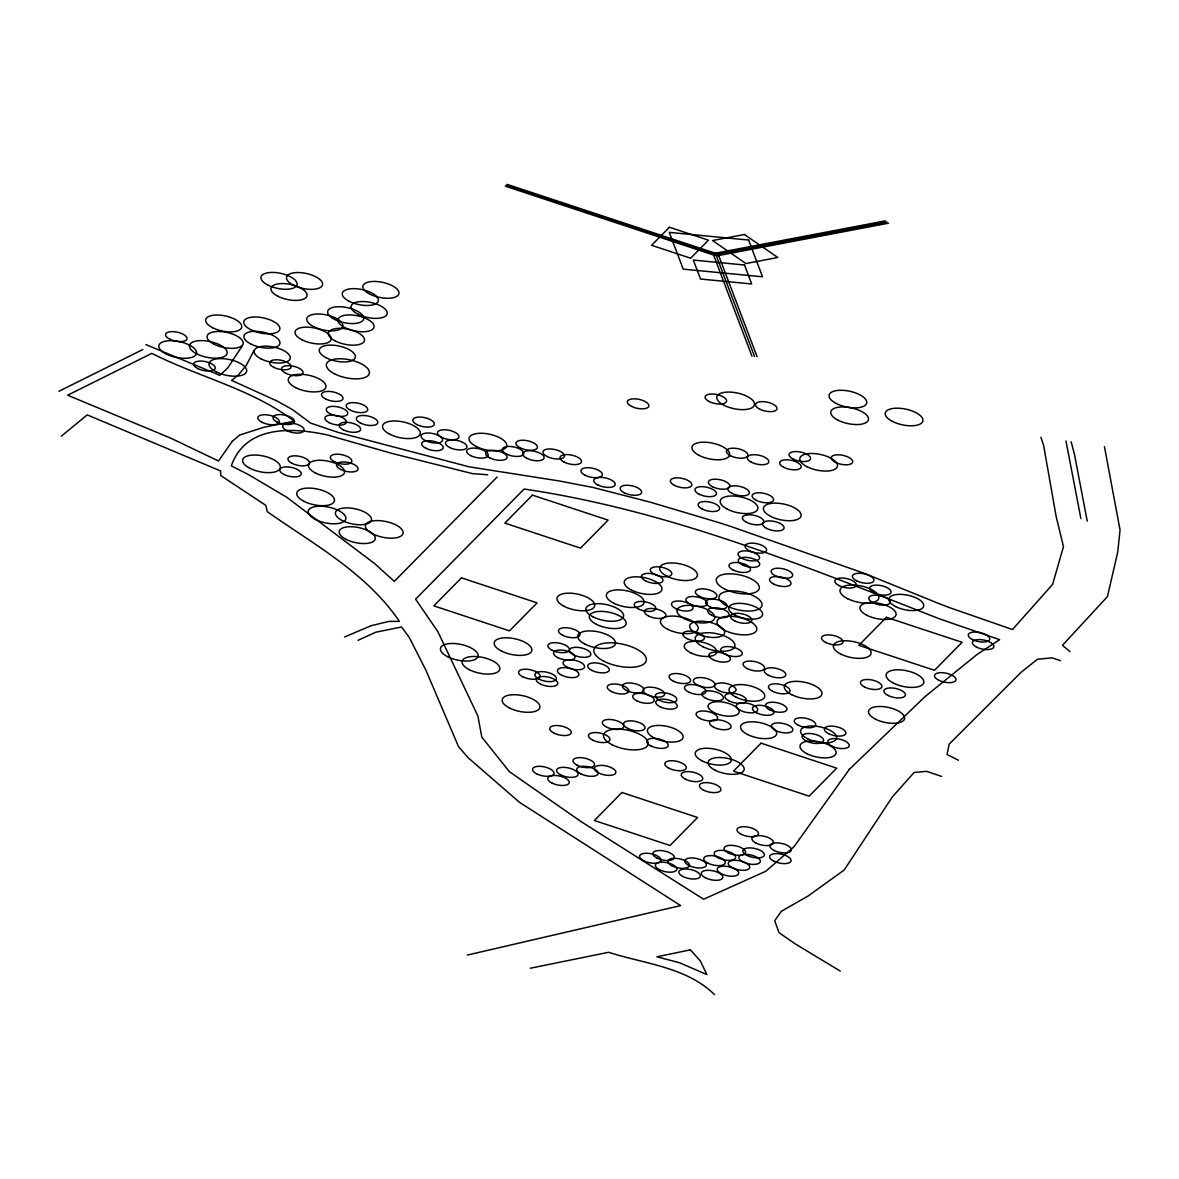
<?xml version="1.0" encoding="UTF-8"?>
<svg xmlns="http://www.w3.org/2000/svg" width="1179" height="1179" viewBox="0 0 1179 1179"><rect width="100%" height="100%" fill="white"/><g stroke="black" fill="none" stroke-linecap="round" stroke-linejoin="round"><path stroke-width="1.5" d="M254.133 350.355L246.367 365.239L238.497 374.834L231.585 380.375L277.242 401.096L292.554 409.658L310.681 423.114L338.019 432.369L469.154 466.825L559.185 480.958L592.963 487.458L650.042 502.107L720.001 522.945A495.902 207.224 11.9 0 1 733.647 527.455L863.809 573.156L936.509 602.587A406.298 169.776 11.9 0 0 949.537 607.642L1012.496 629.542L1052.611 584.371L1063.473 546.614L1056.148 516.505L1043.621 445.426L1040.91 437.306M242.167 346.051L227.68 367.995L219.839 375.335L145.857 344.577M497.125 477.023L394.331 581.365L374.229 563.267L286.585 497.155L247.988 474.326L231.305 465.882C245.763 424.661 293.114 427.402 327.733 435.066L391.737 453.355L472.646 473.663L487.575 474.754M61.337 436.186L87.231 414.89L220.606 470.966L220.709 475.505L265.864 505.393L267.235 511.642C313.997 544.536 366.625 573.038 399.401 621.407L389.026 621.377L371.017 625.74L344.592 636.984M58.95 391.266L142.851 349.544M357.989 640.3L375.924 632.165L401.582 626.977L409.231 637.426L425.973 670.32L458.572 746.72L468.107 757.714L519.541 802.368L680.666 905.605L467.238 955.093M530.299 968.224L608.644 952.293C644.294 963.803 686.561 967.045 714.533 994.634M714.238 253.441L885.311 220.871M506.189 185.28L715.904 254.59L886.976 222.02M717.569 255.74L888.642 223.17M507.073 184.366L716.788 253.691M505.29 186.179L715.005 255.489M1060.481 660.697L1052.081 657.853L1037.535 659.208L1020.867 672.487L949.213 744.111L946.988 754.442L958.424 760.234M941.594 776.416L926.62 771.346L914.093 772.481L892.385 796.886L844.223 869.984L807.983 896.084L781.353 911.308L774.736 920.725L779.01 932.663L795.486 944.055L840.288 971.083M1069.942 651.604L1062.5 645.311L1107.449 596.589L1117.736 552.052L1120.05 529.961L1104.443 446.649M718.453 254.841L757.095 356.721M715.904 254.59L754.545 356.471M713.339 254.34L751.981 356.22M1071.136 441.757L1074.364 453.841L1087.215 521.074M1065.978 440.99L1080.892 518.583M232.175 441.462L218.513 461.004L170.881 438.22L67.66 395.216L151.84 353.346C198.367 377.059 252.468 389.114 294.205 421.168L263.993 427.24L239.617 435.036L232.175 441.462M849.322 769.371L793.924 846.831L765.805 871.252L703.627 899.253L581.247 821.719L509.372 771.655L481.813 737.096L477.893 716.007L437.94 631.826L415.612 599.168L524.11 489.034C664.396 509.755 797.387 563.017 928.654 614.613A364.252 152.209 11.9 0 0 940.842 619.314L999.674 639.681L976.905 654.61L925.102 696.553L849.322 769.371M669.407 227.252L651.604 245.306L690.658 258.216L708.446 240.148L669.407 227.252M532.451 495.121L504.863 523.122L580.51 548.132L608.099 520.131L532.451 495.121M461.446 577.857L433.857 605.859L509.505 630.868L537.093 602.867L461.446 577.857M621.952 792.494L594.378 820.496L670.026 845.49L697.6 817.504L621.952 792.494M761.059 743.168L733.471 771.169L809.118 796.164L836.707 768.163L761.059 743.168M886.431 617.31L858.857 645.311L934.505 670.306L962.093 642.304L886.431 617.31M690.378 949.847L656.88 956.817L679.384 962.698L706.928 974.62L700.341 960.988L690.378 949.847M744.406 234.488L712.558 240.545L745.924 263.551L777.772 257.479L744.406 234.488M748.591 240.044L669.274 232.381L683.216 269.136L762.518 276.785L748.591 240.044M744.494 264.995L693.326 260.058L700.518 279.025L751.686 283.962L744.494 264.995M522.754 676.761A10.95 4.569 11.9 0 0 539.997 676.687A10.95 4.569 11.9 0 0 525.259 669.2A10.95 4.569 11.9 0 0 522.754 676.761M540.439 684.026A10.95 4.569 11.9 0 0 557.682 683.953A10.95 4.569 11.9 0 0 542.944 676.466A10.95 4.569 11.9 0 0 540.439 684.026M539.083 679.178A10.95 4.569 11.9 0 0 556.326 679.104A10.95 4.569 11.9 0 0 541.603 671.617A10.95 4.569 11.9 0 0 539.083 679.178M552.067 650.218A10.95 4.569 11.9 0 0 569.31 650.13A10.95 4.569 11.9 0 0 554.587 642.658A10.95 4.569 11.9 0 0 552.067 650.218M557.726 657.602A10.95 4.569 11.9 0 0 574.969 657.528A10.95 4.569 11.9 0 0 560.246 650.042A10.95 4.569 11.9 0 0 557.726 657.602M573.525 654.861A10.95 4.569 11.9 0 0 590.767 654.787A10.95 4.569 11.9 0 0 576.03 647.315A10.95 4.569 11.9 0 0 573.525 654.861M567.246 667.314A10.95 4.569 11.9 0 0 584.489 667.24A10.95 4.569 11.9 0 0 569.752 659.754A10.95 4.569 11.9 0 0 567.246 667.314M611.415 691.528A10.95 4.569 11.9 0 0 628.658 691.454A10.95 4.569 11.9 0 0 613.92 683.967A10.95 4.569 11.9 0 0 611.415 691.528M626.58 690.511A10.95 4.569 11.9 0 0 643.822 690.437A10.95 4.569 11.9 0 0 629.085 682.95A10.95 4.569 11.9 0 0 626.58 690.511M636.866 700.871A10.95 4.569 11.9 0 0 654.109 700.783A10.95 4.569 11.9 0 0 639.386 693.311A10.95 4.569 11.9 0 0 636.866 700.871M688.669 692.088A10.95 4.569 11.9 0 0 705.912 692.014A10.95 4.569 11.9 0 0 691.189 684.527A10.95 4.569 11.9 0 0 688.669 692.088M697.541 685.102A10.95 4.569 11.9 0 0 714.783 685.028A10.95 4.569 11.9 0 0 700.061 677.542A10.95 4.569 11.9 0 0 697.541 685.102M706.059 698.41A10.95 4.569 11.9 0 0 723.302 698.336A10.95 4.569 11.9 0 0 708.579 690.85A10.95 4.569 11.9 0 0 706.059 698.41M718.704 690.496A10.95 4.569 11.9 0 0 735.947 690.422A10.95 4.569 11.9 0 0 721.209 682.936A10.95 4.569 11.9 0 0 718.704 690.496M729.049 700.901A10.95 4.569 11.9 0 0 746.292 700.812A10.95 4.569 11.9 0 0 731.569 693.34A10.95 4.569 11.9 0 0 729.049 700.901M714.12 712.617A15.843 6.617 11.9 0 0 739.056 712.499A15.843 6.617 11.9 0 0 717.76 701.682A15.843 6.617 11.9 0 0 714.12 712.617M735.947 697.128A18.201 7.605 11.9 0 0 764.611 697.01A18.201 7.605 11.9 0 0 740.132 684.572A18.201 7.605 11.9 0 0 735.947 697.128M769.651 709.787A10.95 4.569 11.9 0 0 786.894 709.714A10.95 4.569 11.9 0 0 772.171 702.227A10.95 4.569 11.9 0 0 769.651 709.787M690.614 652.753A16.55 6.912 11.9 0 0 716.685 652.635A16.55 6.912 11.9 0 0 694.416 641.317A16.55 6.912 11.9 0 0 690.614 652.753M713.074 659.65A10.95 4.569 11.9 0 0 730.317 659.577A10.95 4.569 11.9 0 0 715.579 652.09A10.95 4.569 11.9 0 0 713.074 659.65M687.062 638.635A10.95 4.569 11.9 0 0 704.305 638.546A10.95 4.569 11.9 0 0 689.582 631.074A10.95 4.569 11.9 0 0 687.062 638.635M702.905 646.696A20.264 8.459 11.9 0 0 734.812 646.549A20.264 8.459 11.9 0 0 707.562 632.71A20.264 8.459 11.9 0 0 702.905 646.696M724.923 654.109A10.95 4.569 11.9 0 0 742.166 654.036A10.95 4.569 11.9 0 0 727.428 646.549A10.95 4.569 11.9 0 0 724.923 654.109M696.465 633.462A17.818 7.442 11.9 0 0 724.51 633.329A17.818 7.442 11.9 0 0 700.562 621.171A17.818 7.442 11.9 0 0 696.465 633.462M724.672 630.293A20.294 8.489 11.9 0 0 756.653 630.146A20.294 8.489 11.9 0 0 729.344 616.278A20.294 8.489 11.9 0 0 724.672 630.293M711.792 615.246A10.95 4.569 11.9 0 0 729.035 615.173A10.95 4.569 11.9 0 0 714.312 607.686A10.95 4.569 11.9 0 0 711.792 615.246M734.591 620.847A10.95 4.569 11.9 0 0 751.834 620.773A10.95 4.569 11.9 0 0 737.111 613.286A10.95 4.569 11.9 0 0 734.591 620.847M735.269 615.261A17.272 7.221 11.9 0 0 762.459 615.143A17.272 7.221 11.9 0 0 739.233 603.339A17.272 7.221 11.9 0 0 735.269 615.261M727.296 606.109A21.944 9.167 11.9 0 0 761.84 605.962A21.944 9.167 11.9 0 0 732.336 590.959A21.944 9.167 11.9 0 0 727.296 606.109M613.655 603.162A19.218 8.032 11.9 0 0 643.926 603.014A19.218 8.032 11.9 0 0 618.076 589.883A19.218 8.032 11.9 0 0 613.655 603.162M645.65 580.938A10.95 4.569 11.9 0 0 662.893 580.864A10.95 4.569 11.9 0 0 648.17 573.377A10.95 4.569 11.9 0 0 645.65 580.938M654.478 574.35A10.95 4.569 11.9 0 0 671.721 574.276A10.95 4.569 11.9 0 0 656.998 566.79A10.95 4.569 11.9 0 0 654.478 574.35M596.427 624.339A18.79 7.855 11.9 0 0 626.005 624.207A18.79 7.855 11.9 0 0 600.745 611.37A18.79 7.855 11.9 0 0 596.427 624.339M603.987 661.286A26.763 11.186 11.9 0 0 646.136 661.095A26.763 11.186 11.9 0 0 610.147 642.806A26.763 11.186 11.9 0 0 603.987 661.286M775.531 730.464A10.95 4.569 11.9 0 0 792.774 730.39A10.95 4.569 11.9 0 0 778.037 722.904A10.95 4.569 11.9 0 0 775.531 730.464M798.419 725.321A10.95 4.569 11.9 0 0 815.662 725.232A10.95 4.569 11.9 0 0 800.924 717.76A10.95 4.569 11.9 0 0 798.419 725.321M806.289 741.016A10.95 4.569 11.9 0 0 823.531 740.943A10.95 4.569 11.9 0 0 808.809 733.456A10.95 4.569 11.9 0 0 806.289 741.016M828.542 733.662A10.95 4.569 11.9 0 0 845.785 733.589A10.95 4.569 11.9 0 0 831.062 726.102A10.95 4.569 11.9 0 0 828.542 733.662M831.858 746.13A10.95 4.569 11.9 0 0 849.101 746.056A10.95 4.569 11.9 0 0 834.364 738.57A10.95 4.569 11.9 0 0 831.858 746.13M839.021 585.565A10.95 4.569 11.9 0 0 856.263 585.491A10.95 4.569 11.9 0 0 841.526 578.005A10.95 4.569 11.9 0 0 839.021 585.565M856.602 580.82A10.95 4.569 11.9 0 0 873.845 580.746A10.95 4.569 11.9 0 0 859.123 573.259A10.95 4.569 11.9 0 0 856.602 580.82M847.524 598.652A19.792 8.268 11.9 0 0 878.694 598.519A19.792 8.268 11.9 0 0 852.063 584.99A19.792 8.268 11.9 0 0 847.524 598.652M873.786 592.683A10.95 4.569 11.9 0 0 891.029 592.595A10.95 4.569 11.9 0 0 876.306 585.123A10.95 4.569 11.9 0 0 873.786 592.683M866.963 615.32A18.407 7.693 11.9 0 0 895.937 615.187A18.407 7.693 11.9 0 0 871.178 602.602A18.407 7.693 11.9 0 0 866.963 615.32M895.657 606.596A17.744 7.413 11.9 0 0 923.614 606.478A17.744 7.413 11.9 0 0 899.739 594.349A17.744 7.413 11.9 0 0 895.657 606.596M612.196 744.789A22.755 9.506 11.9 0 0 648.023 744.627A22.755 9.506 11.9 0 0 617.428 729.079A22.755 9.506 11.9 0 0 612.196 744.789M654.33 737.98A18.201 7.605 11.9 0 0 682.995 737.862A18.201 7.605 11.9 0 0 658.516 725.424A18.201 7.605 11.9 0 0 654.33 737.98M702.316 509.077A10.95 4.569 11.9 0 0 719.558 509.004A10.95 4.569 11.9 0 0 704.836 501.517A10.95 4.569 11.9 0 0 702.316 509.077M732.012 493.382A10.95 4.569 11.9 0 0 749.254 493.308A10.95 4.569 11.9 0 0 734.517 485.822A10.95 4.569 11.9 0 0 732.012 493.382M746.558 522.341A10.95 4.569 11.9 0 0 763.8 522.268A10.95 4.569 11.9 0 0 749.078 514.781A10.95 4.569 11.9 0 0 746.558 522.341M727.487 509.254A19.218 8.032 11.9 0 0 757.758 509.107A19.218 8.032 11.9 0 0 731.894 495.976A19.218 8.032 11.9 0 0 727.487 509.254M770.698 516.402A19.218 8.032 11.9 0 0 800.968 516.269A19.218 8.032 11.9 0 0 775.119 503.138A19.218 8.032 11.9 0 0 770.698 516.402M304.035 501.355A19.218 8.032 11.9 0 0 334.305 501.222A19.218 8.032 11.9 0 0 308.456 488.091A19.218 8.032 11.9 0 0 304.035 501.355M315.441 519.467A19.218 8.032 11.9 0 0 345.712 519.335A19.218 8.032 11.9 0 0 319.863 506.204A19.218 8.032 11.9 0 0 315.441 519.467M372.711 533.851A19.218 8.032 11.9 0 0 402.982 533.719A19.218 8.032 11.9 0 0 377.118 520.573A19.218 8.032 11.9 0 0 372.711 533.851M295.546 387.582A19.218 8.032 11.9 0 0 325.817 387.449A19.218 8.032 11.9 0 0 299.952 374.318A19.218 8.032 11.9 0 0 295.546 387.582M756.284 500.323A10.95 4.569 11.9 0 0 773.527 500.25A10.95 4.569 11.9 0 0 758.804 492.763A10.95 4.569 11.9 0 0 756.284 500.323M712.529 486.735A10.95 4.569 11.9 0 0 729.772 486.662A10.95 4.569 11.9 0 0 715.034 479.175A10.95 4.569 11.9 0 0 712.529 486.735M674.521 485.409A10.95 4.569 11.9 0 0 691.764 485.321A10.95 4.569 11.9 0 0 677.026 477.849A10.95 4.569 11.9 0 0 674.521 485.409M699.118 494.207A10.95 4.569 11.9 0 0 716.36 494.134A10.95 4.569 11.9 0 0 701.638 486.647A10.95 4.569 11.9 0 0 699.118 494.207M360.494 423.04A10.95 4.569 11.9 0 0 377.737 422.952A10.95 4.569 11.9 0 0 362.999 415.48A10.95 4.569 11.9 0 0 360.494 423.04M325.684 398.974A10.95 4.569 11.9 0 0 342.927 398.885A10.95 4.569 11.9 0 0 328.189 391.413A10.95 4.569 11.9 0 0 325.684 398.974M330.459 413.947A10.95 4.569 11.9 0 0 347.702 413.873A10.95 4.569 11.9 0 0 332.964 406.387A10.95 4.569 11.9 0 0 330.459 413.947M350.384 410.174A10.95 4.569 11.9 0 0 367.627 410.1A10.95 4.569 11.9 0 0 352.904 402.614A10.95 4.569 11.9 0 0 350.384 410.174M425.265 440.548A10.95 4.569 11.9 0 0 442.508 440.474A10.95 4.569 11.9 0 0 427.785 432.988A10.95 4.569 11.9 0 0 425.265 440.548M416.998 424.632A10.95 4.569 11.9 0 0 434.24 424.558A10.95 4.569 11.9 0 0 419.518 417.071A10.95 4.569 11.9 0 0 416.998 424.632M470.819 455.654A10.95 4.569 11.9 0 0 488.062 455.58A10.95 4.569 11.9 0 0 473.339 448.094A10.95 4.569 11.9 0 0 470.819 455.654M520.116 447.799A10.95 4.569 11.9 0 0 537.359 447.725A10.95 4.569 11.9 0 0 522.636 440.239A10.95 4.569 11.9 0 0 520.116 447.799M564.166 462.124A10.95 4.569 11.9 0 0 581.409 462.05A10.95 4.569 11.9 0 0 566.686 454.563A10.95 4.569 11.9 0 0 564.166 462.124M585.093 475.24A10.95 4.569 11.9 0 0 602.336 475.166A10.95 4.569 11.9 0 0 587.614 467.68A10.95 4.569 11.9 0 0 585.093 475.24M597.9 484.952A10.95 4.569 11.9 0 0 615.143 484.864A10.95 4.569 11.9 0 0 600.42 477.392A10.95 4.569 11.9 0 0 597.9 484.952M624.325 492.807A10.95 4.569 11.9 0 0 641.568 492.734A10.95 4.569 11.9 0 0 626.845 485.247A10.95 4.569 11.9 0 0 624.325 492.807M476.331 446.532A19.218 8.032 11.9 0 0 506.602 446.399A19.218 8.032 11.9 0 0 480.752 433.268A19.218 8.032 11.9 0 0 476.331 446.532M389.836 434.255A19.218 8.032 11.9 0 0 420.107 434.108A19.218 8.032 11.9 0 0 394.258 420.977A19.218 8.032 11.9 0 0 389.836 434.255M249.919 468.314A19.218 8.032 11.9 0 0 280.189 468.181A19.218 8.032 11.9 0 0 254.34 455.035A19.218 8.032 11.9 0 0 249.919 468.314M684.292 618.621A19.218 8.032 11.9 0 0 714.562 618.489A19.218 8.032 11.9 0 0 688.713 605.343A19.218 8.032 11.9 0 0 684.292 618.621M667.771 629.335A19.218 8.032 11.9 0 0 698.042 629.203A19.218 8.032 11.9 0 0 672.192 616.057A19.218 8.032 11.9 0 0 667.771 629.335M840.671 654.021A19.218 8.032 11.9 0 0 870.942 653.888A19.218 8.032 11.9 0 0 845.078 640.757A19.218 8.032 11.9 0 0 840.671 654.021M893.387 683.083A19.218 8.032 11.9 0 0 923.658 682.95A19.218 8.032 11.9 0 0 897.794 669.805A19.218 8.032 11.9 0 0 893.387 683.083M509.446 707.975A19.218 8.032 11.9 0 0 539.717 707.842A19.218 8.032 11.9 0 0 513.867 694.711A19.218 8.032 11.9 0 0 509.446 707.975M469.419 669.746A19.218 8.032 11.9 0 0 499.69 669.613A19.218 8.032 11.9 0 0 473.84 656.467A19.218 8.032 11.9 0 0 469.419 669.746M631.517 590.075A19.218 8.032 11.9 0 0 661.787 589.942A19.218 8.032 11.9 0 0 635.923 576.811A19.218 8.032 11.9 0 0 631.517 590.075M773.675 584.062A10.95 4.569 11.9 0 0 790.917 583.973A10.95 4.569 11.9 0 0 776.18 576.502A10.95 4.569 11.9 0 0 773.675 584.062M775.34 575.779A10.95 4.569 11.9 0 0 792.583 575.706A10.95 4.569 11.9 0 0 777.845 568.219A10.95 4.569 11.9 0 0 775.34 575.779M749.269 550.696A10.95 4.569 11.9 0 0 766.512 550.622A10.95 4.569 11.9 0 0 751.789 543.136A10.95 4.569 11.9 0 0 749.269 550.696M742.239 558.419A10.95 4.569 11.9 0 0 759.482 558.345A10.95 4.569 11.9 0 0 744.76 550.858A10.95 4.569 11.9 0 0 742.239 558.419M733.191 570.017A10.95 4.569 11.9 0 0 750.433 569.943A10.95 4.569 11.9 0 0 735.711 562.457A10.95 4.569 11.9 0 0 733.191 570.017M791.581 694.608A19.218 8.032 11.9 0 0 821.851 694.475A19.218 8.032 11.9 0 0 795.987 681.344A19.218 8.032 11.9 0 0 791.581 694.608M772.687 691.351A10.95 4.569 11.9 0 0 789.93 691.277A10.95 4.569 11.9 0 0 775.207 683.791A10.95 4.569 11.9 0 0 772.687 691.351M747.235 668.581A10.95 4.569 11.9 0 0 764.478 668.508A10.95 4.569 11.9 0 0 749.741 661.021A10.95 4.569 11.9 0 0 747.235 668.581M768.502 675.331A10.95 4.569 11.9 0 0 785.745 675.258A10.95 4.569 11.9 0 0 771.007 667.771A10.95 4.569 11.9 0 0 768.502 675.331M825.698 642.452A10.95 4.569 11.9 0 0 842.941 642.378A10.95 4.569 11.9 0 0 828.218 634.891A10.95 4.569 11.9 0 0 825.698 642.452M666.99 576.222A19.218 8.032 11.9 0 0 697.261 576.089A19.218 8.032 11.9 0 0 671.411 562.943A19.218 8.032 11.9 0 0 666.99 576.222M675.67 608.556A10.95 4.569 11.9 0 0 692.913 608.482A10.95 4.569 11.9 0 0 678.19 600.995A10.95 4.569 11.9 0 0 675.67 608.556M690.098 604.061A10.95 4.569 11.9 0 0 707.341 603.987A10.95 4.569 11.9 0 0 692.618 596.5A10.95 4.569 11.9 0 0 690.098 604.061M699.515 596.382A10.95 4.569 11.9 0 0 716.758 596.309A10.95 4.569 11.9 0 0 702.021 588.837A10.95 4.569 11.9 0 0 699.515 596.382M709.758 606.684A10.95 4.569 11.9 0 0 727.001 606.61A10.95 4.569 11.9 0 0 712.278 599.124A10.95 4.569 11.9 0 0 709.758 606.684M638.414 608.983A10.95 4.569 11.9 0 0 655.657 608.909A10.95 4.569 11.9 0 0 640.934 601.423A10.95 4.569 11.9 0 0 638.414 608.983M648.612 616.013A10.95 4.569 11.9 0 0 665.855 615.924A10.95 4.569 11.9 0 0 651.132 608.452A10.95 4.569 11.9 0 0 648.612 616.013M564.314 606.448A19.218 8.032 11.9 0 0 594.584 606.301A19.218 8.032 11.9 0 0 568.735 593.17A19.218 8.032 11.9 0 0 564.314 606.448M593.17 616.912A19.218 8.032 11.9 0 0 623.44 616.779A19.218 8.032 11.9 0 0 597.576 603.648A19.218 8.032 11.9 0 0 593.17 616.912M501.443 651.059A19.218 8.032 11.9 0 0 531.714 650.926A19.218 8.032 11.9 0 0 505.865 637.795A19.218 8.032 11.9 0 0 501.443 651.059M447.696 656.732A19.218 8.032 11.9 0 0 477.967 656.6A19.218 8.032 11.9 0 0 452.117 643.469A19.218 8.032 11.9 0 0 447.696 656.732M585.079 644.191A19.218 8.032 11.9 0 0 615.35 644.058A19.218 8.032 11.9 0 0 589.5 630.912A19.218 8.032 11.9 0 0 585.079 644.191M562.692 635.26A10.95 4.569 11.9 0 0 579.935 635.186A10.95 4.569 11.9 0 0 565.198 627.7A10.95 4.569 11.9 0 0 562.692 635.26M700.282 718.556A10.95 4.569 11.9 0 0 717.525 718.483A10.95 4.569 11.9 0 0 702.802 710.996A10.95 4.569 11.9 0 0 700.282 718.556M591.917 670.424A10.95 4.569 11.9 0 0 609.16 670.35A10.95 4.569 11.9 0 0 594.437 662.863A10.95 4.569 11.9 0 0 591.917 670.424M536.71 773.866A10.95 4.569 11.9 0 0 553.953 773.792A10.95 4.569 11.9 0 0 539.23 766.306A10.95 4.569 11.9 0 0 536.71 773.866M551.919 783.033A10.95 4.569 11.9 0 0 569.162 782.959A10.95 4.569 11.9 0 0 554.439 775.473A10.95 4.569 11.9 0 0 551.919 783.033M577.194 765.2A10.95 4.569 11.9 0 0 594.437 765.127A10.95 4.569 11.9 0 0 579.7 757.64A10.95 4.569 11.9 0 0 577.194 765.2M580.908 773.866A10.95 4.569 11.9 0 0 598.151 773.778A10.95 4.569 11.9 0 0 583.428 766.306A10.95 4.569 11.9 0 0 580.908 773.866M598.549 772.938A10.95 4.569 11.9 0 0 615.792 772.849A10.95 4.569 11.9 0 0 601.054 765.377A10.95 4.569 11.9 0 0 598.549 772.938M262.018 422.288A10.95 4.569 11.9 0 0 279.261 422.215A10.95 4.569 11.9 0 0 264.538 414.728A10.95 4.569 11.9 0 0 262.018 422.288M277.227 422.126A10.95 4.569 11.9 0 0 294.47 422.038A10.95 4.569 11.9 0 0 279.747 414.566A10.95 4.569 11.9 0 0 277.227 422.126M286.806 430.6A10.95 4.569 11.9 0 0 304.049 430.512A10.95 4.569 11.9 0 0 289.327 423.04A10.95 4.569 11.9 0 0 286.806 430.6M197.91 368.614A10.95 4.569 11.9 0 0 215.153 368.541A10.95 4.569 11.9 0 0 200.43 361.054A10.95 4.569 11.9 0 0 197.91 368.614M169.702 339.169A10.95 4.569 11.9 0 0 186.945 339.095A10.95 4.569 11.9 0 0 172.222 331.608A10.95 4.569 11.9 0 0 169.702 339.169M166.151 353.965A19.218 8.032 11.9 0 0 196.421 353.833A19.218 8.032 11.9 0 0 170.557 340.687A19.218 8.032 11.9 0 0 166.151 353.965M196.76 353.862A19.218 8.032 11.9 0 0 227.031 353.729A19.218 8.032 11.9 0 0 201.167 340.584A19.218 8.032 11.9 0 0 196.76 353.862M216.273 371.857A19.218 8.032 11.9 0 0 246.544 371.724A19.218 8.032 11.9 0 0 220.694 358.593A19.218 8.032 11.9 0 0 216.273 371.857M807.541 738.702A18.407 7.693 11.9 0 0 836.53 738.57A18.407 7.693 11.9 0 0 811.771 725.999A18.407 7.693 11.9 0 0 807.541 738.702M875.496 719.175A18.407 7.693 11.9 0 0 904.485 719.043A18.407 7.693 11.9 0 0 879.726 706.472A18.407 7.693 11.9 0 0 875.496 719.175M302.045 339.832A18.407 7.693 11.9 0 0 331.019 339.714A18.407 7.693 11.9 0 0 306.275 327.128A18.407 7.693 11.9 0 0 302.045 339.832M326.259 357.812A18.407 7.693 11.9 0 0 355.247 357.679A18.407 7.693 11.9 0 0 330.488 345.108A18.407 7.693 11.9 0 0 326.259 357.812M335.367 341.026A18.407 7.693 11.9 0 0 364.355 340.893A18.407 7.693 11.9 0 0 339.596 328.322A18.407 7.693 11.9 0 0 335.367 341.026M313.717 326.701A18.407 7.693 11.9 0 0 342.706 326.568A18.407 7.693 11.9 0 0 317.947 313.997A18.407 7.693 11.9 0 0 313.717 326.701M344.946 327.615A18.407 7.693 11.9 0 0 373.935 327.497A18.407 7.693 11.9 0 0 349.176 314.911A18.407 7.693 11.9 0 0 344.946 327.615M334.6 319.421A18.407 7.693 11.9 0 0 363.589 319.288A18.407 7.693 11.9 0 0 338.83 306.717A18.407 7.693 11.9 0 0 334.6 319.421M358.077 314.248A18.407 7.693 11.9 0 0 387.051 314.115A18.407 7.693 11.9 0 0 362.307 301.544A18.407 7.693 11.9 0 0 358.077 314.248M349.249 301.338A18.407 7.693 11.9 0 0 378.238 301.205A18.407 7.693 11.9 0 0 353.479 288.634A18.407 7.693 11.9 0 0 349.249 301.338M369.852 294.131A18.407 7.693 11.9 0 0 398.841 293.998A18.407 7.693 11.9 0 0 374.082 281.427A18.407 7.693 11.9 0 0 369.852 294.131M747.56 734.502A18.407 7.693 11.9 0 0 776.534 734.37A18.407 7.693 11.9 0 0 751.789 721.784A18.407 7.693 11.9 0 0 747.56 734.502M806.981 753.735A18.407 7.693 11.9 0 0 835.97 753.602A18.407 7.693 11.9 0 0 811.211 741.031A18.407 7.693 11.9 0 0 806.981 753.735M702.227 760.956A18.407 7.693 11.9 0 0 731.201 760.823A18.407 7.693 11.9 0 0 706.457 748.252A18.407 7.693 11.9 0 0 702.227 760.956M715.063 770.196A18.407 7.693 11.9 0 0 744.037 770.064A18.407 7.693 11.9 0 0 719.278 757.493A18.407 7.693 11.9 0 0 715.063 770.196M972.424 639.578A10.95 4.569 11.9 0 0 989.667 639.504A10.95 4.569 11.9 0 0 974.945 632.018A10.95 4.569 11.9 0 0 972.424 639.578M976.566 647.124A10.95 4.569 11.9 0 0 993.809 647.05A10.95 4.569 11.9 0 0 979.086 639.563A10.95 4.569 11.9 0 0 976.566 647.124M872.946 602.675A10.95 4.569 11.9 0 0 890.189 602.602A10.95 4.569 11.9 0 0 875.452 595.115A10.95 4.569 11.9 0 0 872.946 602.675M766.748 528.457A10.95 4.569 11.9 0 0 784.006 528.384A10.95 4.569 11.9 0 0 769.268 520.897A10.95 4.569 11.9 0 0 766.748 528.457M547.13 456.509A10.95 4.569 11.9 0 0 564.373 456.435A10.95 4.569 11.9 0 0 549.65 448.948A10.95 4.569 11.9 0 0 547.13 456.509M526.807 458.292A10.95 4.569 11.9 0 0 544.05 458.204A10.95 4.569 11.9 0 0 529.327 450.732A10.95 4.569 11.9 0 0 526.807 458.292M489.786 457.865A10.95 4.569 11.9 0 0 507.029 457.791A10.95 4.569 11.9 0 0 492.306 450.304A10.95 4.569 11.9 0 0 489.786 457.865M506.454 454.003A10.95 4.569 11.9 0 0 523.697 453.93A10.95 4.569 11.9 0 0 508.974 446.443A10.95 4.569 11.9 0 0 506.454 454.003M441.653 437.335A10.95 4.569 11.9 0 0 458.896 437.262A10.95 4.569 11.9 0 0 444.174 429.775A10.95 4.569 11.9 0 0 441.653 437.335M449.641 447.489A10.95 4.569 11.9 0 0 466.884 447.416A10.95 4.569 11.9 0 0 452.147 439.929A10.95 4.569 11.9 0 0 449.641 447.489M425.87 448.256A10.95 4.569 11.9 0 0 443.112 448.167A10.95 4.569 11.9 0 0 428.375 440.695A10.95 4.569 11.9 0 0 425.87 448.256M343.325 429.834A10.95 4.569 11.9 0 0 360.568 429.76A10.95 4.569 11.9 0 0 345.845 422.274A10.95 4.569 11.9 0 0 343.325 429.834M329.088 422.627A10.95 4.569 11.9 0 0 346.331 422.554A10.95 4.569 11.9 0 0 331.594 415.067A10.95 4.569 11.9 0 0 329.088 422.627M285.731 373.227A10.95 4.569 11.9 0 0 302.974 373.153A10.95 4.569 11.9 0 0 288.251 365.667A10.95 4.569 11.9 0 0 285.731 373.227M273.823 367.332A10.95 4.569 11.9 0 0 291.066 367.258A10.95 4.569 11.9 0 0 276.328 359.772A10.95 4.569 11.9 0 0 273.823 367.332M261.119 358.888A18.407 7.693 11.9 0 0 290.108 358.755A18.407 7.693 11.9 0 0 265.349 346.184A18.407 7.693 11.9 0 0 261.119 358.888M250.847 344.017A18.407 7.693 11.9 0 0 279.821 343.885A18.407 7.693 11.9 0 0 255.062 331.314A18.407 7.693 11.9 0 0 250.847 344.017M214.047 344.194A18.407 7.693 11.9 0 0 243.036 344.062A18.407 7.693 11.9 0 0 218.277 331.491A18.407 7.693 11.9 0 0 214.047 344.194M212.618 327.733A18.407 7.693 11.9 0 0 241.592 327.6A18.407 7.693 11.9 0 0 216.848 315.029A18.407 7.693 11.9 0 0 212.618 327.733M250.744 329.693A18.407 7.693 11.9 0 0 279.732 329.56A18.407 7.693 11.9 0 0 254.973 316.989A18.407 7.693 11.9 0 0 250.744 329.693M267.942 285.126A18.407 7.693 11.9 0 0 296.931 284.994A18.407 7.693 11.9 0 0 272.172 272.423A18.407 7.693 11.9 0 0 267.942 285.126M277.92 296.268A18.407 7.693 11.9 0 0 306.894 296.135A18.407 7.693 11.9 0 0 282.135 283.564A18.407 7.693 11.9 0 0 277.92 296.268M293.468 285.23A18.407 7.693 11.9 0 0 322.442 285.112A18.407 7.693 11.9 0 0 297.683 272.526A18.407 7.693 11.9 0 0 293.468 285.23M346.154 539.407A18.407 7.693 11.9 0 0 375.128 539.275A18.407 7.693 11.9 0 0 350.384 526.704A18.407 7.693 11.9 0 0 346.154 539.407M342.382 520.602A18.407 7.693 11.9 0 0 371.37 520.47A18.407 7.693 11.9 0 0 346.611 507.898A18.407 7.693 11.9 0 0 342.382 520.602M340.76 469.507A10.95 4.569 11.9 0 0 358.003 469.434A10.95 4.569 11.9 0 0 343.266 461.947A10.95 4.569 11.9 0 0 340.76 469.507M334.512 461.755A10.95 4.569 11.9 0 0 351.755 461.682A10.95 4.569 11.9 0 0 337.017 454.195A10.95 4.569 11.9 0 0 334.512 461.755M283.947 474.444A10.95 4.569 11.9 0 0 301.19 474.356A10.95 4.569 11.9 0 0 286.468 466.884A10.95 4.569 11.9 0 0 283.947 474.444M292.112 463.391A10.95 4.569 11.9 0 0 309.355 463.318A10.95 4.569 11.9 0 0 294.632 455.831A10.95 4.569 11.9 0 0 292.112 463.391M315.471 472.985A18.407 7.693 11.9 0 0 344.46 472.853A18.407 7.693 11.9 0 0 319.701 460.267A18.407 7.693 11.9 0 0 315.471 472.985M724.599 588.969A21.944 9.167 11.9 0 0 759.158 588.822A21.944 9.167 11.9 0 0 729.639 573.819A21.944 9.167 11.9 0 0 724.599 588.969M334.674 373.92A21.944 9.167 11.9 0 0 369.233 373.758A21.944 9.167 11.9 0 0 339.714 358.77A21.944 9.167 11.9 0 0 334.674 373.92M938.676 680.224A10.95 4.569 11.9 0 0 955.918 680.15A10.95 4.569 11.9 0 0 941.181 672.664A10.95 4.569 11.9 0 0 938.676 680.224M864.605 687.048A10.95 4.569 11.9 0 0 881.848 686.974A10.95 4.569 11.9 0 0 867.125 679.487A10.95 4.569 11.9 0 0 864.605 687.048M888.111 695.492A10.95 4.569 11.9 0 0 905.354 695.404A10.95 4.569 11.9 0 0 890.631 687.932A10.95 4.569 11.9 0 0 888.111 695.492M740.427 710.392A10.95 4.569 11.9 0 0 757.67 710.318A10.95 4.569 11.9 0 0 742.947 702.831A10.95 4.569 11.9 0 0 740.427 710.392M756.638 712.853A10.95 4.569 11.9 0 0 773.881 712.779A10.95 4.569 11.9 0 0 759.158 705.293A10.95 4.569 11.9 0 0 756.638 712.853M650.896 745.924A10.95 4.569 11.9 0 0 668.139 745.85A10.95 4.569 11.9 0 0 653.417 738.363A10.95 4.569 11.9 0 0 650.896 745.924M669.009 768.281A10.95 4.569 11.9 0 0 686.252 768.207A10.95 4.569 11.9 0 0 671.529 760.72A10.95 4.569 11.9 0 0 669.009 768.281M685.412 779.172A10.95 4.569 11.9 0 0 702.655 779.083A10.95 4.569 11.9 0 0 687.932 771.611A10.95 4.569 11.9 0 0 685.412 779.172M703.583 790.166A10.95 4.569 11.9 0 0 720.826 790.077A10.95 4.569 11.9 0 0 706.103 782.605A10.95 4.569 11.9 0 0 703.583 790.166M627.7 728.386A10.95 4.569 11.9 0 0 644.942 728.298A10.95 4.569 11.9 0 0 630.22 720.826A10.95 4.569 11.9 0 0 627.7 728.386M606.463 727.016A10.95 4.569 11.9 0 0 623.706 726.927A10.95 4.569 11.9 0 0 608.968 719.455A10.95 4.569 11.9 0 0 606.463 727.016M807.07 466.737A19.218 8.032 11.9 0 0 837.341 466.604A19.218 8.032 11.9 0 0 811.491 453.473A19.218 8.032 11.9 0 0 807.07 466.737M836.324 403.527A19.218 8.032 11.9 0 0 866.594 403.395A19.218 8.032 11.9 0 0 840.73 390.264A19.218 8.032 11.9 0 0 836.324 403.527M838.077 420.225A19.218 8.032 11.9 0 0 868.348 420.078A19.218 8.032 11.9 0 0 842.499 406.947A19.218 8.032 11.9 0 0 838.077 420.225M892.532 421.463A19.218 8.032 11.9 0 0 922.803 421.316A19.218 8.032 11.9 0 0 896.954 408.185A19.218 8.032 11.9 0 0 892.532 421.463M724.083 405.325A19.218 8.032 11.9 0 0 754.339 405.193A19.218 8.032 11.9 0 0 728.489 392.062A19.218 8.032 11.9 0 0 724.083 405.325M709.257 401.582A10.95 4.569 11.9 0 0 726.5 401.508A10.95 4.569 11.9 0 0 711.777 394.022A10.95 4.569 11.9 0 0 709.257 401.582M759.703 409.172A10.95 4.569 11.9 0 0 776.946 409.098A10.95 4.569 11.9 0 0 762.209 401.612A10.95 4.569 11.9 0 0 759.703 409.172M783.843 467.356A10.95 4.569 11.9 0 0 801.086 467.282A10.95 4.569 11.9 0 0 786.364 459.795A10.95 4.569 11.9 0 0 783.843 467.356M835.395 462.345A10.95 4.569 11.9 0 0 852.638 462.271A10.95 4.569 11.9 0 0 837.915 454.785A10.95 4.569 11.9 0 0 835.395 462.345M793.246 459.103A10.95 4.569 11.9 0 0 810.489 459.029A10.95 4.569 11.9 0 0 795.766 451.542A10.95 4.569 11.9 0 0 793.246 459.103M631.531 406.387A10.95 4.569 11.9 0 0 648.774 406.313A10.95 4.569 11.9 0 0 634.051 398.826A10.95 4.569 11.9 0 0 631.531 406.387M751.495 462.256A10.95 4.569 11.9 0 0 768.737 462.183A10.95 4.569 11.9 0 0 754 454.696A10.95 4.569 11.9 0 0 751.495 462.256M730.567 455.742A10.95 4.569 11.9 0 0 747.81 455.669A10.95 4.569 11.9 0 0 733.087 448.182A10.95 4.569 11.9 0 0 730.567 455.742M699.235 455.448A19.218 8.032 11.9 0 0 729.506 455.315A19.218 8.032 11.9 0 0 703.642 442.184A19.218 8.032 11.9 0 0 699.235 455.448M553.924 733.087A10.95 4.569 11.9 0 0 571.167 733.014A10.95 4.569 11.9 0 0 556.444 725.527A10.95 4.569 11.9 0 0 553.924 733.087M643.749 860.803A10.95 4.569 11.9 0 0 660.992 860.714A10.95 4.569 11.9 0 0 646.269 853.242A10.95 4.569 11.9 0 0 643.749 860.803M656.983 858.076A10.95 4.569 11.9 0 0 674.226 858.003A10.95 4.569 11.9 0 0 659.503 850.516A10.95 4.569 11.9 0 0 656.983 858.076M659.533 869.734A10.95 4.569 11.9 0 0 676.775 869.645A10.95 4.569 11.9 0 0 662.053 862.173A10.95 4.569 11.9 0 0 659.533 869.734M683.024 876.542A10.95 4.569 11.9 0 0 700.267 876.469A10.95 4.569 11.9 0 0 685.53 868.982A10.95 4.569 11.9 0 0 683.024 876.542M672.104 865.887A10.95 4.569 11.9 0 0 689.347 865.799A10.95 4.569 11.9 0 0 674.609 858.327A10.95 4.569 11.9 0 0 672.104 865.887M688.978 865.519A10.95 4.569 11.9 0 0 706.221 865.445A10.95 4.569 11.9 0 0 691.498 857.958A10.95 4.569 11.9 0 0 688.978 865.519M705.514 877.854A10.95 4.569 11.9 0 0 722.756 877.765A10.95 4.569 11.9 0 0 708.019 870.294A10.95 4.569 11.9 0 0 705.514 877.854M707.945 863.161A10.95 4.569 11.9 0 0 725.188 863.087A10.95 4.569 11.9 0 0 710.465 855.6A10.95 4.569 11.9 0 0 707.945 863.161M721.371 873.772A10.95 4.569 11.9 0 0 738.614 873.698A10.95 4.569 11.9 0 0 723.891 866.211A10.95 4.569 11.9 0 0 721.371 873.772M718.32 857.899A10.95 4.569 11.9 0 0 735.563 857.826A10.95 4.569 11.9 0 0 720.826 850.339A10.95 4.569 11.9 0 0 718.32 857.899M732.439 867.847A10.95 4.569 11.9 0 0 749.682 867.773A10.95 4.569 11.9 0 0 734.944 860.287A10.95 4.569 11.9 0 0 732.439 867.847M741.164 834.26A10.95 4.569 11.9 0 0 758.406 834.187A10.95 4.569 11.9 0 0 743.669 826.7A10.95 4.569 11.9 0 0 741.164 834.26M756.093 843.118A10.95 4.569 11.9 0 0 773.336 843.044A10.95 4.569 11.9 0 0 758.613 835.557A10.95 4.569 11.9 0 0 756.093 843.118M773.778 861.156A10.95 4.569 11.9 0 0 791.021 861.083A10.95 4.569 11.9 0 0 776.283 853.611A10.95 4.569 11.9 0 0 773.778 861.156M728.298 852.889A10.95 4.569 11.9 0 0 745.541 852.8A10.95 4.569 11.9 0 0 730.818 845.328A10.95 4.569 11.9 0 0 728.298 852.889M743.035 861.937A10.95 4.569 11.9 0 0 760.278 861.849A10.95 4.569 11.9 0 0 745.555 854.377A10.95 4.569 11.9 0 0 743.035 861.937M747.073 855.438A10.95 4.569 11.9 0 0 764.316 855.35A10.95 4.569 11.9 0 0 749.593 847.878A10.95 4.569 11.9 0 0 747.073 855.438M774.072 850.442A10.95 4.569 11.9 0 0 791.315 850.368A10.95 4.569 11.9 0 0 776.593 842.882A10.95 4.569 11.9 0 0 774.072 850.442M560.732 774.898A10.95 4.569 11.9 0 0 577.975 774.824A10.95 4.569 11.9 0 0 563.253 767.337A10.95 4.569 11.9 0 0 560.732 774.898M592.639 740.103A10.95 4.569 11.9 0 0 609.882 740.029A10.95 4.569 11.9 0 0 595.159 732.542A10.95 4.569 11.9 0 0 592.639 740.103M561.602 675.169A10.95 4.569 11.9 0 0 578.845 675.095A10.95 4.569 11.9 0 0 564.107 667.609A10.95 4.569 11.9 0 0 561.602 675.169M742.387 564.888A10.95 4.569 11.9 0 0 759.63 564.815A10.95 4.569 11.9 0 0 744.892 557.328A10.95 4.569 11.9 0 0 742.387 564.888M713.722 727.266A10.95 4.569 11.9 0 0 730.965 727.192A10.95 4.569 11.9 0 0 716.228 719.706A10.95 4.569 11.9 0 0 713.722 727.266M659.931 706.693A10.95 4.569 11.9 0 0 677.173 706.619A10.95 4.569 11.9 0 0 662.451 699.132A10.95 4.569 11.9 0 0 659.931 706.693M659.533 700.252A10.95 4.569 11.9 0 0 676.775 700.179A10.95 4.569 11.9 0 0 662.053 692.692A10.95 4.569 11.9 0 0 659.533 700.252M647.286 694.696A10.95 4.569 11.9 0 0 664.529 694.623A10.95 4.569 11.9 0 0 649.806 687.136A10.95 4.569 11.9 0 0 647.286 694.696M673.238 681.079A10.95 4.569 11.9 0 0 690.496 681.005A10.95 4.569 11.9 0 0 675.759 673.518A10.95 4.569 11.9 0 0 673.238 681.079"/></g></svg>
